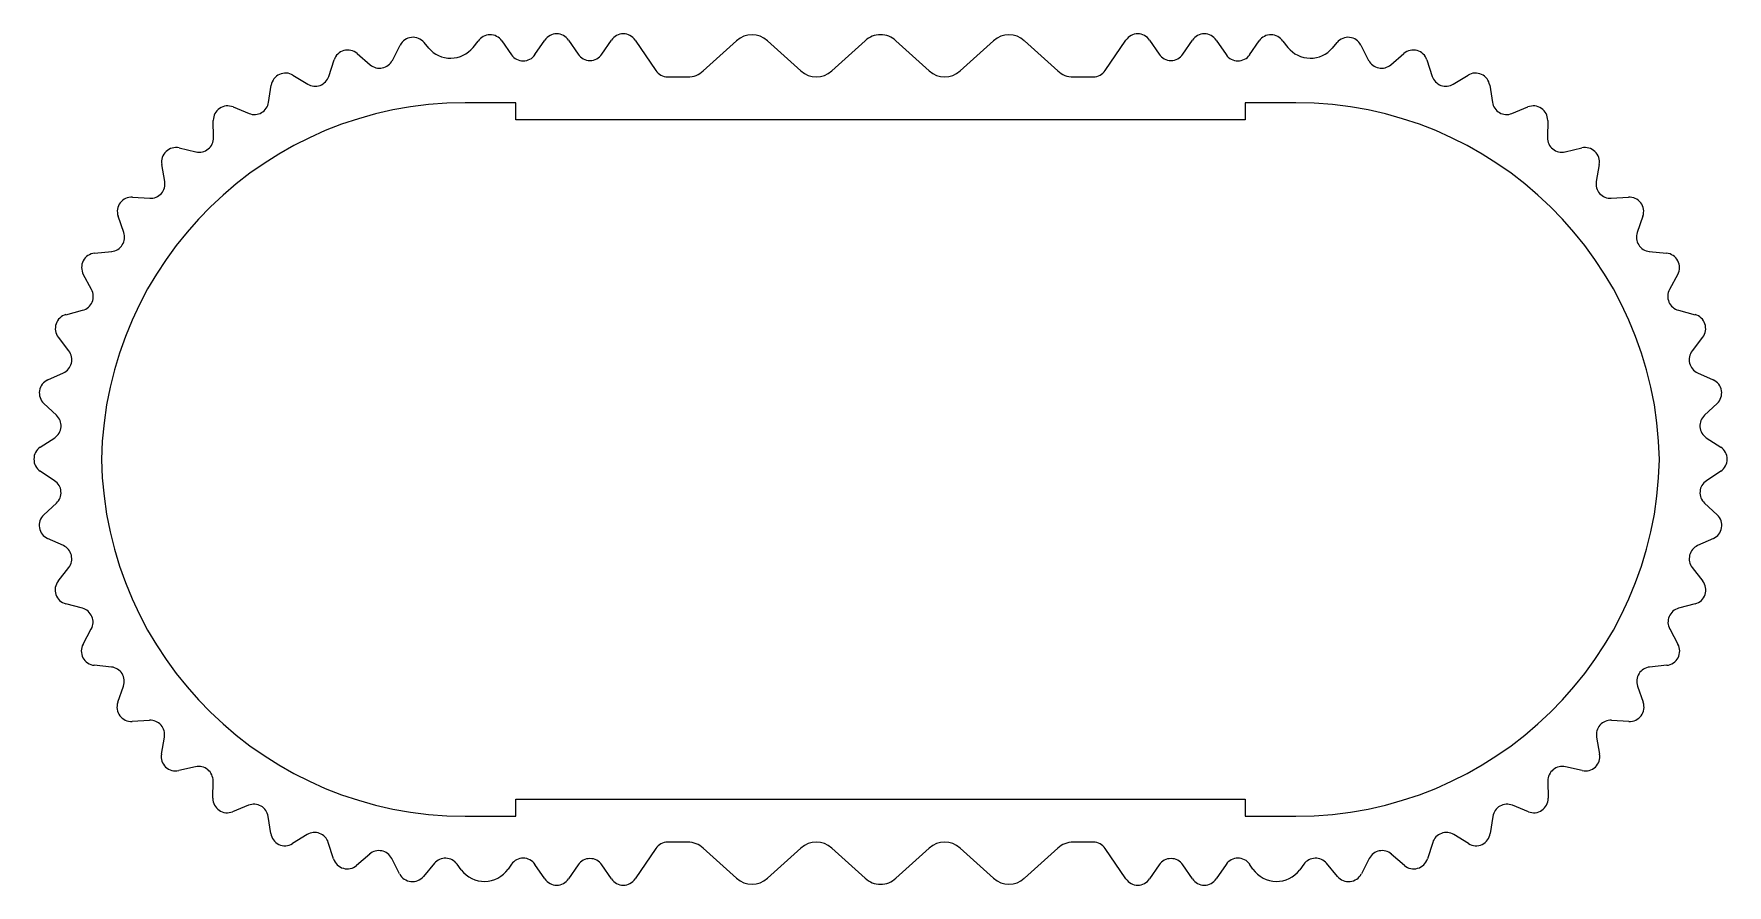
# Model space of a CAD drawing. Extents: x 865.1 to 894.6, y 403 to 417.8.
import ezdxf

# ---------------------------------------------------------------- set-up
doc = ezdxf.new("R2010")
doc.units = 0
doc.layers.get('0').update_dxf_attribs({"linetype": 'CONTINUOUS'})

msp = doc.modelspace()

# ---------------------------------------------------------------- linework, layer by layer
at = {"color": 0}
for p, q in [((873.821, 417.476), (873.993, 417.728)), ((874.406, 417.728), (874.572, 417.484)), ((874.986, 417.484), (875.152, 417.728)), ((875.565, 417.728), (875.926, 417.198)), ((883.755, 417.198), (884.116, 417.728)), ((884.529, 417.728), (884.695, 417.484)), ((885.109, 417.484), (885.275, 417.728)), ((885.688, 417.728), (885.86, 417.476)), ((870.722, 417.495), (870.95, 417.299)), ((871.336, 417.374), (871.473, 417.642)), ((871.887, 417.688), (871.968, 417.591)), ((872.743, 417.601), (872.83, 417.711)), ((873.243, 417.714), (873.409, 417.474)), ((876.752, 417.192), (877.334, 417.718)), ((877.871, 417.718), (878.453, 417.192)), ((878.99, 417.192), (879.572, 417.718)), ((880.109, 417.718), (880.691, 417.192)), ((881.228, 417.192), (881.81, 417.718)), ((882.347, 417.718), (882.929, 417.192)), ((886.272, 417.474), (886.438, 417.714)), ((886.851, 417.711), (886.938, 417.601)), ((887.713, 417.591), (887.794, 417.688)), ((888.208, 417.642), (888.345, 417.374)), ((888.731, 417.299), (888.959, 417.495)), ((870.229, 417.097), (870.322, 417.383)), ((889.36, 417.383), (889.452, 417.097)), ((869.181, 416.644), (869.227, 416.942)), ((869.604, 417.117), (869.861, 416.961)), ((876.132, 417.088), (876.484, 417.088)), ((883.197, 417.088), (883.549, 417.088)), ((889.82, 416.961), (890.077, 417.117)), ((890.454, 416.942), (890.5, 416.644)), ((868.562, 416.564), (868.84, 416.451)), ((873.489, 416.637), (872.605, 416.637)), ((873.489, 416.342), (873.489, 416.637)), ((887.076, 416.637), (886.192, 416.637)), ((886.192, 416.637), (886.192, 416.342)), ((890.841, 416.451), (891.12, 416.564)), ((868.221, 416.029), (868.217, 416.33)), ((879.841, 416.342), (873.489, 416.342)), ((886.192, 416.342), (879.841, 416.342)), ((891.464, 416.33), (891.46, 416.029)), ((867.622, 415.849), (867.915, 415.782)), ((891.766, 415.782), (892.059, 415.849)), ((867.372, 415.266), (867.32, 415.563)), ((892.361, 415.563), (892.309, 415.266)), ((866.81, 414.993), (867.11, 414.974)), ((892.571, 414.974), (892.871, 414.993)), ((866.657, 414.377), (866.558, 414.661)), ((893.123, 414.661), (893.024, 414.377)), ((866.147, 414.016), (866.446, 414.046)), ((893.235, 414.046), (893.534, 414.016)), ((866.095, 413.384), (865.952, 413.648)), ((893.729, 413.648), (893.586, 413.384)), ((865.65, 412.945), (865.94, 413.023)), ((893.741, 413.023), (894.031, 412.945)), ((865.701, 412.313), (865.517, 412.551)), ((894.164, 412.551), (893.98, 412.313)), ((865.332, 411.808), (865.606, 411.932)), ((894.075, 411.932), (894.349, 411.808)), ((865.485, 411.193), (865.265, 411.397)), ((894.416, 411.397), (894.196, 411.193)), ((865.202, 410.635), (865.453, 410.801)), ((894.228, 410.801), (894.479, 410.635)), ((865.452, 410.052), (865.202, 410.219)), ((894.479, 410.219), (894.229, 410.052)), ((865.263, 409.456), (865.484, 409.661)), ((894.197, 409.661), (894.418, 409.456)), ((865.604, 408.921), (865.33, 409.045)), ((894.351, 409.045), (894.077, 408.921)), ((865.514, 408.303), (865.698, 408.54)), ((893.983, 408.54), (894.167, 408.303)), ((865.937, 407.83), (865.646, 407.908)), ((894.035, 407.908), (893.744, 407.83)), ((865.947, 407.205), (866.091, 407.469)), ((893.59, 407.469), (893.734, 407.205)), ((866.441, 406.806), (866.142, 406.836)), ((893.539, 406.836), (893.24, 406.806)), ((866.552, 406.191), (866.651, 406.475)), ((893.03, 406.475), (893.129, 406.191)), ((867.104, 405.877), (866.803, 405.859)), ((892.878, 405.859), (892.578, 405.877)), ((867.313, 405.288), (867.365, 405.584)), ((892.316, 405.584), (892.368, 405.288)), ((867.907, 405.067), (867.614, 405.001)), ((892.067, 405.001), (891.774, 405.067)), ((868.209, 404.52), (868.213, 404.82)), ((891.468, 404.82), (891.472, 404.52)), ((873.489, 404.207), (873.489, 404.502)), ((873.489, 404.502), (879.841, 404.502)), ((879.841, 404.502), (886.192, 404.502)), ((886.192, 404.502), (886.192, 404.207)), ((868.832, 404.398), (868.553, 404.285)), ((869.217, 403.906), (869.173, 404.204)), ((872.605, 404.207), (873.489, 404.207)), ((886.192, 404.207), (887.076, 404.207)), ((890.508, 404.204), (890.464, 403.906)), ((891.128, 404.285), (890.85, 404.398)), ((869.852, 403.886), (869.595, 403.73)), ((890.086, 403.73), (889.83, 403.886)), ((870.312, 403.463), (870.22, 403.75)), ((875.926, 403.646), (875.565, 403.115)), ((876.484, 403.755), (876.132, 403.755)), ((877.334, 403.125), (876.752, 403.652)), ((878.453, 403.652), (877.871, 403.125)), ((879.572, 403.125), (878.99, 403.652)), ((880.691, 403.652), (880.109, 403.125)), ((881.81, 403.125), (881.228, 403.652)), ((882.929, 403.652), (882.347, 403.125)), ((883.549, 403.755), (883.197, 403.755)), ((884.116, 403.115), (883.755, 403.646)), ((889.462, 403.75), (889.369, 403.463)), ((870.941, 403.546), (870.713, 403.35)), ((871.463, 403.203), (871.326, 403.471)), ((872.07, 403.386), (871.877, 403.156)), ((872.537, 403.273), (872.463, 403.374)), ((873.409, 403.369), (873.351, 403.286)), ((873.993, 403.115), (873.821, 403.368)), ((874.572, 403.36), (874.406, 403.115)), ((875.152, 403.115), (874.986, 403.36)), ((884.695, 403.36), (884.529, 403.115)), ((885.275, 403.115), (885.109, 403.36)), ((885.86, 403.368), (885.688, 403.115)), ((886.33, 403.286), (886.272, 403.369)), ((887.218, 403.374), (887.144, 403.273)), ((887.804, 403.156), (887.611, 403.386)), ((888.355, 403.471), (888.218, 403.203)), ((888.969, 403.35), (888.74, 403.546))]:
    msp.add_line(p, q, dxfattribs=at)
for centre, radius, start, end in [((871.696, 417.527), 0.25, 96.3836, 152.7744), ((871.696, 417.527), 0.25, 39.9928, 96.3836), ((873.037, 417.572), 0.25, 34.6526, 146.2385), ((874.2, 417.587), 0.25, 34.2071, 145.7929), ((875.359, 417.587), 0.25, 34.2071, 145.7929), ((877.603, 417.422), 0.4, 47.8647, 132.1353), ((879.841, 417.422), 0.4, 90, 132.1353), ((879.841, 417.422), 0.4, 47.8647, 90), ((882.078, 417.422), 0.4, 47.8647, 132.1353), ((884.323, 417.587), 0.25, 34.2071, 145.7929), ((885.482, 417.587), 0.25, 34.2071, 145.7929), ((886.644, 417.572), 0.25, 33.7615, 145.3474), ((887.986, 417.527), 0.25, 83.6164, 140.0072), ((887.986, 417.527), 0.25, 27.2256, 83.6164), ((870.559, 417.306), 0.25, 105.6699, 162.0607), ((870.559, 417.306), 0.25, 49.279, 105.6699), ((872.351, 417.913), 0.5, 219.9928, 321.5072), ((873.615, 417.616), 0.25, 214.6526, 325.7929), ((874.779, 417.624), 0.25, 214.2071, 325.7929), ((884.902, 417.624), 0.25, 214.2071, 325.7929), ((886.067, 417.616), 0.25, 214.2071, 325.3474), ((887.33, 417.913), 0.5, 218.4928, 320.0072), ((889.122, 417.306), 0.25, 74.3301, 130.721), ((889.122, 417.306), 0.25, 17.9393, 74.3301), ((869.474, 416.904), 0.25, 114.9561, 171.3469), ((869.474, 416.904), 0.25, 58.5653, 114.9561), ((871.113, 417.489), 0.25, 229.279, 281.0267), ((871.113, 417.489), 0.25, 281.0267, 332.7744), ((876.132, 417.338), 0.25, 214.2071, 270), ((876.484, 417.488), 0.4, 270, 312.1353), ((878.722, 417.488), 0.4, 227.8647, 312.1353), ((880.959, 417.488), 0.4, 227.8647, 312.1353), ((883.197, 417.488), 0.4, 227.8647, 270), ((883.549, 417.338), 0.25, 270, 325.7929), ((888.568, 417.489), 0.25, 207.2256, 258.9733), ((888.568, 417.489), 0.25, 258.9733, 310.721), ((890.207, 416.904), 0.25, 65.0439, 121.4347), ((890.207, 416.904), 0.25, 8.6531, 65.0439), ((869.991, 417.174), 0.25, 238.5653, 290.313), ((869.991, 417.174), 0.25, 290.313, 342.0607), ((889.69, 417.174), 0.25, 197.9393, 249.687), ((889.69, 417.174), 0.25, 249.687, 301.4347), ((872.605, 410.3), 6.337, 90, 178.9013), ((868.467, 416.332), 0.25, 67.8515, 124.2423), ((868.934, 416.682), 0.25, 299.5992, 351.3469), ((887.076, 410.3), 6.337, 1.0987, 90), ((890.747, 416.682), 0.25, 188.6531, 240.4008), ((891.214, 416.332), 0.25, 55.7577, 112.1485), ((868.467, 416.332), 0.25, 124.2423, 180.6332), ((868.934, 416.682), 0.25, 247.8515, 299.5992), ((890.747, 416.682), 0.25, 240.4008, 292.1485), ((891.214, 416.332), 0.25, 359.3668, 55.7577), ((867.971, 416.026), 0.25, 308.8855, 0.6332), ((891.71, 416.026), 0.25, 179.3668, 231.1145), ((867.566, 415.606), 0.25, 133.5286, 189.9194), ((867.566, 415.606), 0.25, 77.1378, 133.5286), ((867.971, 416.026), 0.25, 257.1378, 308.8855), ((891.71, 416.026), 0.25, 231.1145, 282.8622), ((892.115, 415.606), 0.25, 46.4714, 102.8622), ((892.115, 415.606), 0.25, 350.0806, 46.4714), ((867.125, 415.223), 0.25, 318.1717, 9.9194), ((892.556, 415.223), 0.25, 170.0806, 221.8283), ((866.794, 414.743), 0.25, 142.8148, 199.2057), ((866.794, 414.743), 0.25, 86.424, 142.8148), ((867.125, 415.223), 0.25, 266.424, 318.1717), ((892.556, 415.223), 0.25, 221.8283, 273.576), ((892.887, 414.743), 0.25, 37.1852, 93.576), ((892.887, 414.743), 0.25, 340.7943, 37.1852), ((866.421, 414.295), 0.25, 327.458, 19.2057), ((893.26, 414.295), 0.25, 160.7943, 212.542), ((866.172, 413.767), 0.25, 95.7103, 152.1011), ((866.421, 414.295), 0.25, 275.7103, 327.458), ((893.26, 414.295), 0.25, 212.542, 264.2897), ((893.51, 413.767), 0.25, 27.8989, 84.2897), ((866.172, 413.767), 0.25, 152.1011, 208.4919), ((893.51, 413.767), 0.25, 331.5081, 27.8989), ((865.876, 413.264), 0.25, 336.7442, 28.4919), ((893.806, 413.264), 0.25, 151.5081, 203.2558), ((865.876, 413.264), 0.25, 284.9965, 336.7442), ((893.806, 413.264), 0.25, 203.2558, 255.0035), ((865.714, 412.704), 0.25, 161.3873, 217.7782), ((865.714, 412.704), 0.25, 104.9965, 161.3873), ((893.967, 412.704), 0.25, 18.6127, 75.0035), ((893.967, 412.704), 0.25, 322.2218, 18.6127), ((865.503, 412.16), 0.25, 346.0304, 37.7782), ((894.178, 412.16), 0.25, 142.2218, 193.9696), ((865.503, 412.16), 0.25, 294.2827, 346.0304), ((894.178, 412.16), 0.25, 193.9696, 245.7173), ((865.435, 411.58), 0.25, 170.6736, 227.0644), ((865.435, 411.58), 0.25, 114.2827, 170.6736), ((894.246, 411.58), 0.25, 9.3264, 65.7173), ((894.246, 411.58), 0.25, 312.9356, 9.3264), ((865.315, 411.01), 0.25, 303.569, 355.3167), ((865.315, 411.01), 0.25, 355.3167, 47.0644), ((894.366, 411.01), 0.25, 132.9356, 184.6833), ((894.366, 411.01), 0.25, 184.6833, 236.431), ((865.341, 410.427), 0.25, 123.569, 179.9598), ((865.341, 410.427), 0.25, 179.9598, 236.3506), ((872.605, 410.543), 6.337, 181.0987, 270), ((887.076, 410.543), 6.337, 270, 358.9013), ((894.341, 410.427), 0.25, 0.0402, 56.431), ((894.341, 410.427), 0.25, 303.6494, 0.0402), ((865.314, 409.844), 0.25, 4.6029, 56.3506), ((894.367, 409.844), 0.25, 123.6494, 175.3971), ((865.314, 409.844), 0.25, 312.8552, 4.6029), ((894.367, 409.844), 0.25, 175.3971, 227.1448), ((865.433, 409.273), 0.25, 132.8552, 189.2461), ((865.433, 409.273), 0.25, 189.2461, 245.6369), ((894.248, 409.273), 0.25, 294.3631, 350.7539), ((894.248, 409.273), 0.25, 350.7539, 47.1448), ((865.501, 408.693), 0.25, 13.8892, 65.6369), ((894.18, 408.693), 0.25, 114.3631, 166.1108), ((865.501, 408.693), 0.25, 322.1415, 13.8892), ((894.18, 408.693), 0.25, 166.1108, 217.8585), ((865.711, 408.149), 0.25, 142.1415, 198.5323), ((893.97, 408.149), 0.25, 341.4677, 37.8585), ((865.711, 408.149), 0.25, 198.5323, 254.9231), ((893.97, 408.149), 0.25, 285.0769, 341.4677), ((865.872, 407.588), 0.25, 23.1754, 74.9231), ((893.81, 407.588), 0.25, 105.0769, 156.8246), ((865.872, 407.588), 0.25, 331.4277, 23.1754), ((893.81, 407.588), 0.25, 156.8246, 208.5723), ((866.167, 407.085), 0.25, 151.4277, 207.8186), ((893.514, 407.085), 0.25, 332.1814, 28.5723), ((866.167, 407.085), 0.25, 207.8186, 264.2094), ((866.416, 406.557), 0.25, 32.4617, 84.2094), ((893.266, 406.557), 0.25, 95.7906, 147.5383), ((893.514, 407.085), 0.25, 275.7906, 332.1814), ((866.416, 406.557), 0.25, 340.714, 32.4617), ((893.266, 406.557), 0.25, 147.5383, 199.286), ((866.788, 406.108), 0.25, 160.714, 217.1048), ((866.788, 406.108), 0.25, 217.1048, 273.4956), ((892.893, 406.108), 0.25, 266.5044, 322.8952), ((892.893, 406.108), 0.25, 322.8952, 19.286), ((867.119, 405.628), 0.25, 41.7479, 93.4956), ((867.119, 405.628), 0.25, 350.0002, 41.7479), ((892.562, 405.628), 0.25, 138.2521, 189.9998), ((892.562, 405.628), 0.25, 86.5044, 138.2521), ((867.559, 405.245), 0.25, 170.0002, 226.391), ((867.559, 405.245), 0.25, 226.391, 282.7819), ((867.963, 404.824), 0.25, 51.0342, 102.7819), ((891.718, 404.824), 0.25, 77.2181, 128.9658), ((892.122, 405.245), 0.25, 257.2181, 313.609), ((892.122, 405.245), 0.25, 313.609, 9.9998), ((867.963, 404.824), 0.25, 359.2865, 51.0342), ((891.718, 404.824), 0.25, 128.9658, 180.7135), ((868.459, 404.517), 0.25, 179.2865, 235.6773), ((891.222, 404.517), 0.25, 304.3227, 0.7135), ((868.459, 404.517), 0.25, 235.6773, 292.0681), ((868.925, 404.166), 0.25, 60.3204, 112.0681), ((868.925, 404.166), 0.25, 8.5727, 60.3204), ((890.756, 404.166), 0.25, 119.6796, 171.4273), ((890.756, 404.166), 0.25, 67.9319, 119.6796), ((891.222, 404.517), 0.25, 247.9319, 304.3227), ((869.465, 403.943), 0.25, 188.5727, 244.9635), ((869.982, 403.673), 0.25, 69.6067, 121.3544), ((869.982, 403.673), 0.25, 17.8589, 69.6067), ((889.699, 403.673), 0.25, 110.3933, 162.1411), ((889.699, 403.673), 0.25, 58.6456, 110.3933), ((890.216, 403.943), 0.25, 295.0365, 351.4273), ((869.465, 403.943), 0.25, 244.9635, 301.3544), ((871.103, 403.357), 0.25, 78.8929, 130.6406), ((871.103, 403.357), 0.25, 27.1452, 78.8929), ((876.132, 403.505), 0.25, 90, 145.7929), ((876.484, 403.355), 0.4, 47.8647, 90), ((878.722, 403.355), 0.4, 47.8647, 132.1353), ((880.959, 403.355), 0.4, 47.8647, 132.1353), ((883.197, 403.355), 0.4, 90, 132.1353), ((883.549, 403.505), 0.25, 34.2071, 90), ((888.578, 403.357), 0.25, 101.1071, 152.8548), ((888.578, 403.357), 0.25, 49.3594, 101.1071), ((890.216, 403.943), 0.25, 238.6456, 295.0365), ((870.55, 403.54), 0.25, 197.8589, 254.2498), ((870.55, 403.54), 0.25, 254.2498, 310.6406), ((872.262, 403.225), 0.25, 88.1791, 139.9268), ((872.262, 403.225), 0.25, 36.4314, 88.1791), ((872.94, 403.57), 0.5, 216.4314, 325.3474), ((873.615, 403.227), 0.25, 34.2071, 145.3474), ((874.779, 403.219), 0.25, 34.2071, 145.7929), ((884.902, 403.219), 0.25, 34.2071, 145.7929), ((886.067, 403.227), 0.25, 34.6526, 145.7929), ((886.741, 403.57), 0.5, 214.6526, 323.5686), ((887.419, 403.225), 0.25, 91.8209, 143.5686), ((887.419, 403.225), 0.25, 40.0732, 91.8209), ((889.131, 403.54), 0.25, 229.3594, 285.7502), ((889.131, 403.54), 0.25, 285.7502, 342.1411), ((871.686, 403.317), 0.25, 207.1452, 263.536), ((871.686, 403.317), 0.25, 263.536, 319.9268), ((874.2, 403.256), 0.25, 214.2071, 325.7929), ((875.359, 403.256), 0.25, 214.2071, 325.7929), ((877.603, 403.422), 0.4, 227.8647, 312.1353), ((879.841, 403.422), 0.4, 227.8647, 270), ((879.841, 403.422), 0.4, 270, 312.1353), ((882.078, 403.422), 0.4, 227.8647, 312.1353), ((884.323, 403.256), 0.25, 214.2071, 325.7929), ((885.482, 403.256), 0.25, 214.2071, 325.7929), ((887.995, 403.317), 0.25, 220.0732, 276.464), ((887.995, 403.317), 0.25, 276.464, 332.8548)]:
    msp.add_arc(centre, radius, start, end, dxfattribs=at)

doc.saveas('drawing.dxf')
